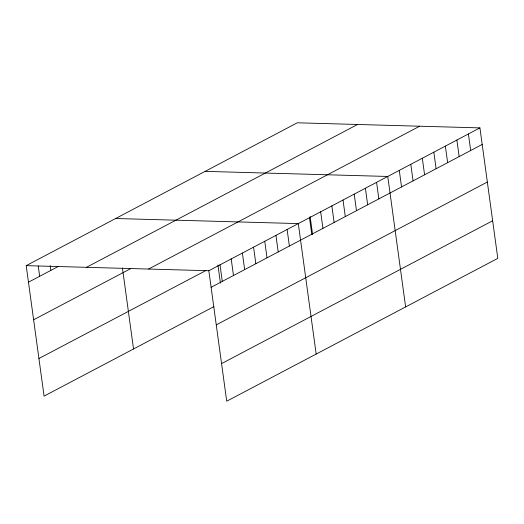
<?xml version="1.0" encoding="UTF-8"?>
<svg xmlns="http://www.w3.org/2000/svg" width="524" height="524" viewBox="0 0 524 524"><rect width="100%" height="100%" fill="white"/><g stroke="black" fill="none" stroke-linecap="round" stroke-linejoin="round"><path stroke-width="0.79" d="M213.903 306.625L44.075 396.111L26.2 265.642L297.285 122.799L479.925 127.889L497.8 258.358L226.715 401.201L208.84 270.731L479.925 127.889M28.466 282.2L58.518 266.362M86.473 267.319L357.558 124.483M33.615 319.791L130.764 268.602M148.567 269.048L419.659 126.212M38.92 358.521L205.958 270.508M211.113 287.283L482.198 144.447M216.261 324.873L487.346 182.038M221.567 363.604L492.652 220.768M205.12 171.368L387.76 176.457L405.628 306.926M115.66 218.508L298.3 223.591L316.175 354.06M26.2 265.642L208.84 270.731M468.404 133.961L470.676 150.519M456.889 140.032L459.155 156.584M445.367 146.098L447.634 162.656M433.846 152.17L436.112 168.728M422.324 158.241L424.591 174.8M410.803 164.313L413.069 180.872M399.281 170.385L401.548 186.944M376.579 182.345L378.845 198.904M365.392 188.24L367.665 204.792M354.211 194.129L356.477 210.687M343.03 200.024L345.296 216.582M331.849 205.912L334.116 222.471M320.662 211.807L322.935 228.366M310.116 216.464L312.586 234.477M309.481 217.696L311.754 234.254M287.119 229.486L289.386 246.038M275.938 235.374L278.205 251.933M264.751 241.269L267.024 257.828M253.57 247.158L255.836 263.716M242.389 253.053L244.656 269.611M231.208 258.941L233.475 275.5M220.028 264.836L222.294 281.395M217.945 265.033L220.414 283.039M122.433 267.954L133.528 348.977M50.186 265.681L50.835 270.417M38.245 266.054L39.647 276.305"/></g></svg>
